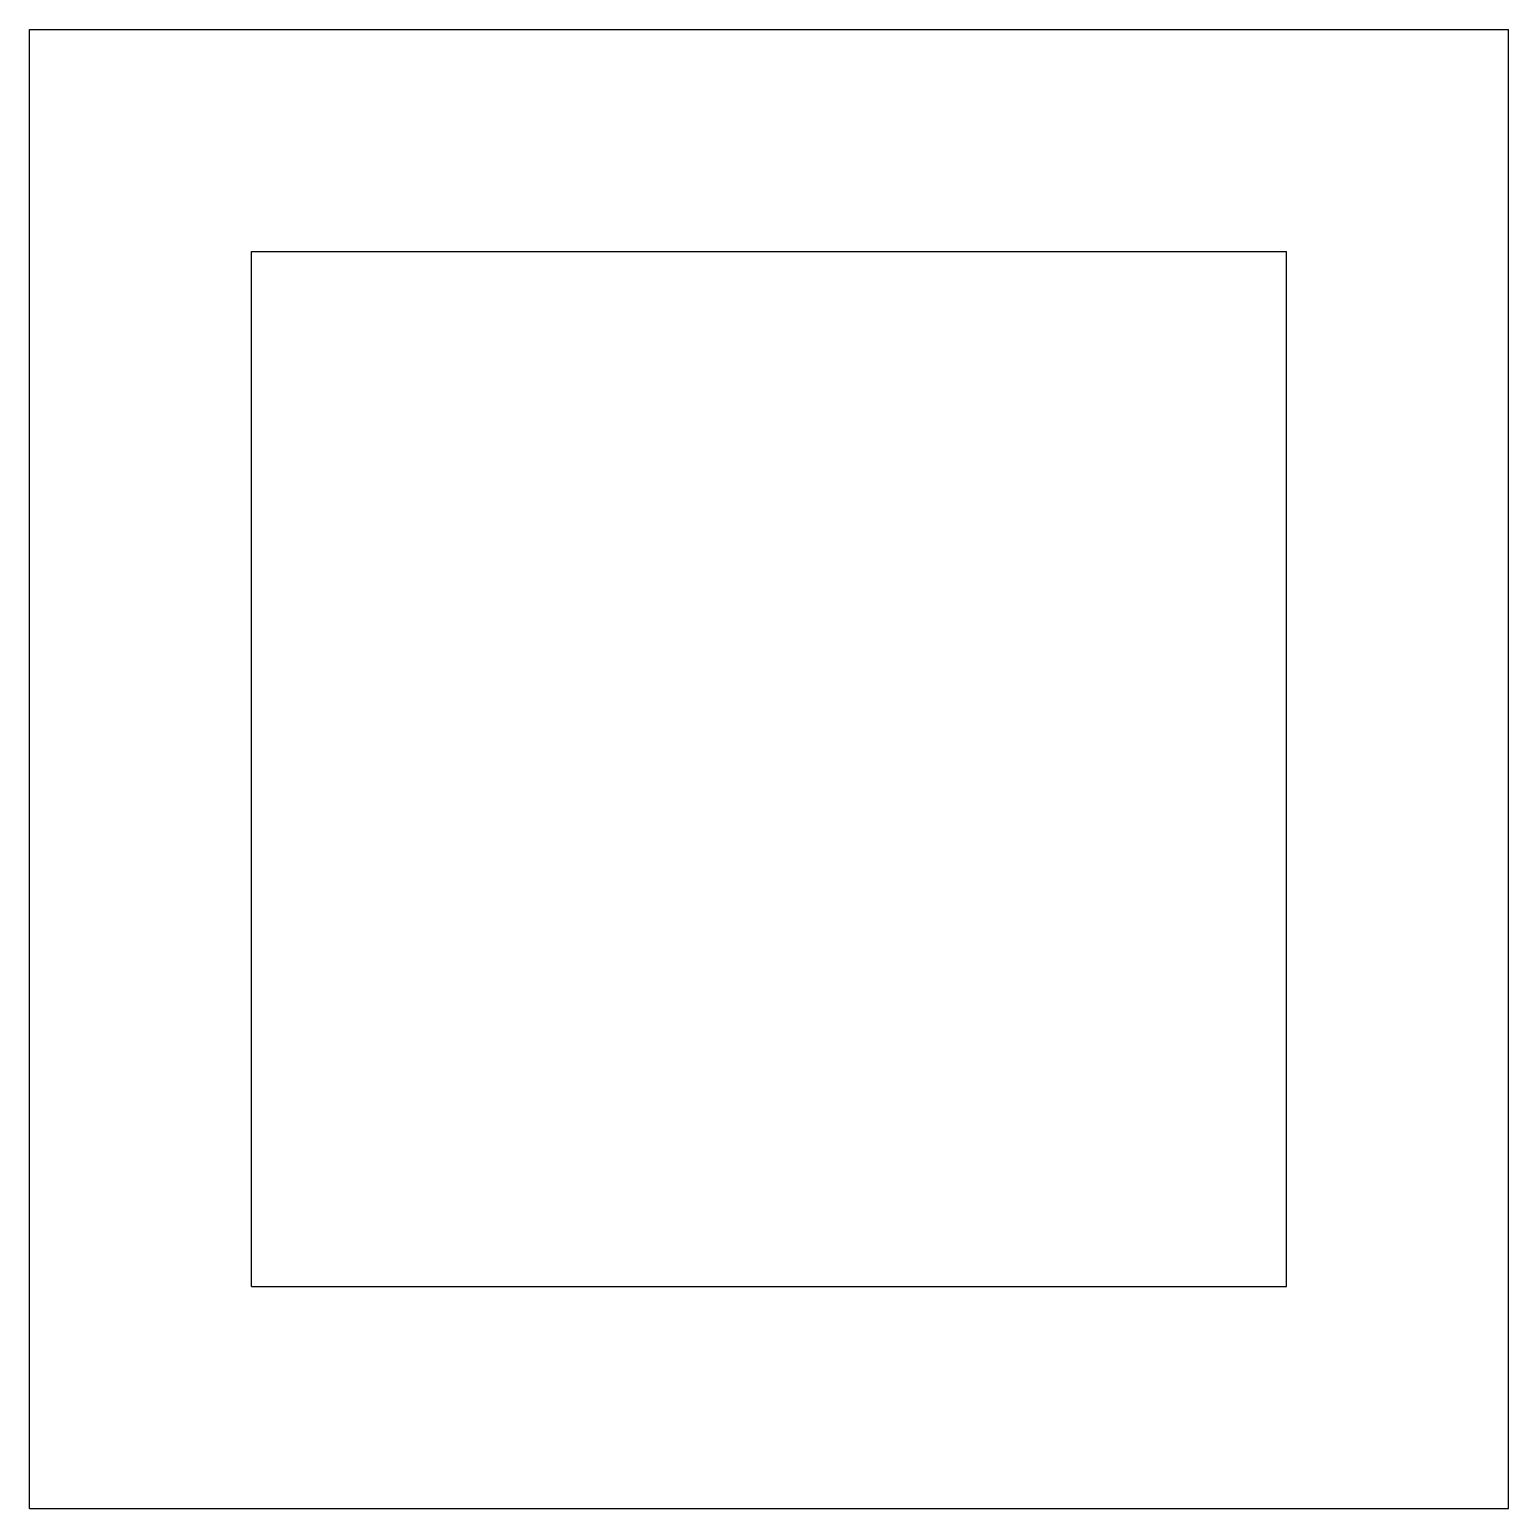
# Model space of a CAD drawing. Header units: inches. Extents: x -0.394 to 0.394, y -0.394 to 0.394.
import ezdxf

# ---------------------------------------------------------------- set-up
doc = ezdxf.new("R2010")
doc.units = ezdxf.units.IN
doc.layers.get('0').update_dxf_attribs({"linetype": 'CONTINUOUS'})

msp = doc.modelspace()

# ---------------------------------------------------------------- linework, layer by layer
at = {"color": 0, "linetype": 'CONTINUOUS'}
for p, q in [((-0.3937, 0.3937), (0.3937, 0.3937)), ((-0.3937, -0.3937), (-0.3937, 0.3937)), ((0.3937, -0.3937), (0.3937, 0.3937)), ((-0.27559, 0.27559), (0.27559, 0.27559)), ((-0.27559, -0.27559), (-0.27559, 0.27559)), ((0.27559, -0.27559), (0.27559, 0.27559)), ((-0.27559, -0.27559), (0.27559, -0.27559)), ((-0.3937, -0.3937), (0.3937, -0.3937))]:
    msp.add_line(p, q, dxfattribs=at)

doc.saveas('drawing.dxf')
